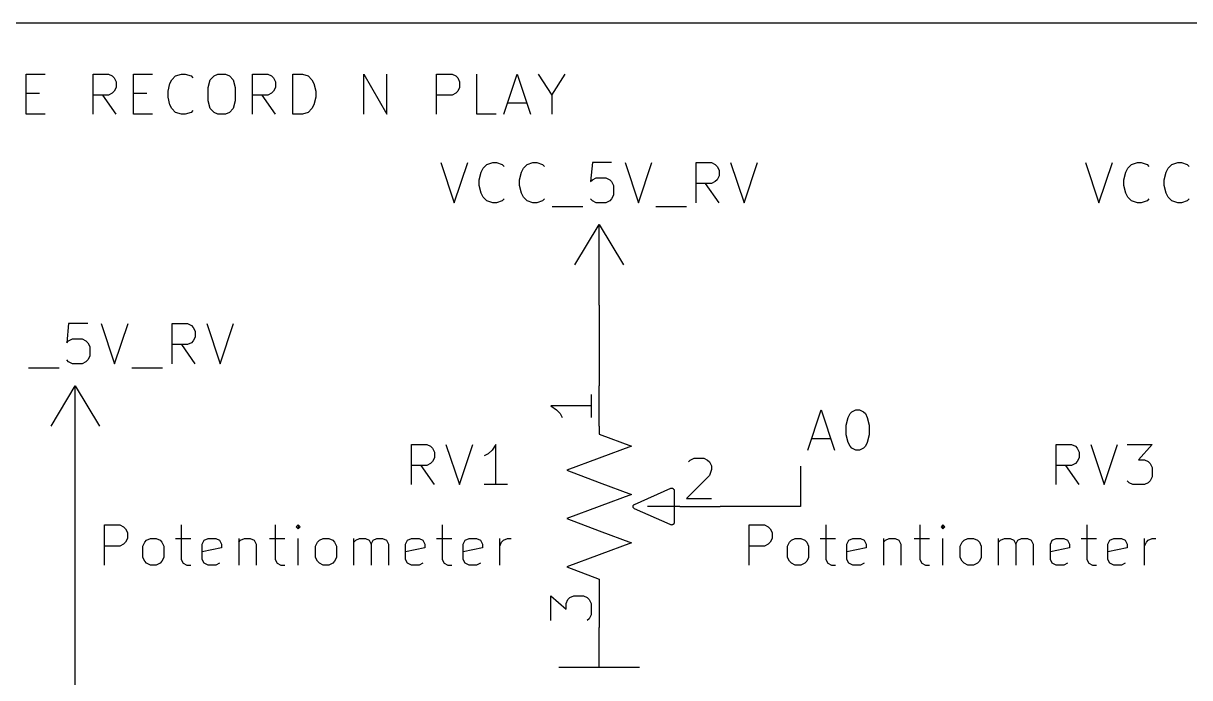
# Model space of a CAD drawing. Extents: x 0.4 to 11.3, y -7.9 to -0.4.
# Drawn here: x 7.535 to 8.983, y -5.513 to -4.7 of the extents above; entities that cross this region are included whole.
import ezdxf

# ---------------------------------------------------------------- set-up
doc = ezdxf.new("R2010")
doc.units = 0
doc.header["$MEASUREMENT"] = 0
for name, color, linetype in [('BLUE3', 171, 'CONTINUOUS'), ('CYAN2', 4, 'CONTINUOUS'), ('GRAY1', 251, 'CONTINUOUS'), ('GREEN3', 91, 'CONTINUOUS'), ('RED2', 1, 'CONTINUOUS'), ('RED3', 11, 'CONTINUOUS')]:
    doc.layers.add(name, color=color, linetype=linetype)

msp = doc.modelspace()

# ---------------------------------------------------------------- linework, layer by layer
at = {"layer": 'BLUE3', "linetype": 'CONTINUOUS'}
for p, q in [((10.1, -4.7), (7.3, -4.7)), ((7.5388, -4.813), (7.5388, -4.763)), ((7.5388, -4.763), (7.5626, -4.763)), ((7.6221, -4.813), (7.6221, -4.763)), ((7.6221, -4.763), (7.6412, -4.763)), ((7.6412, -4.763), (7.6459, -4.7653)), ((7.6459, -4.7653), (7.6483, -4.7677)), ((7.6483, -4.7677), (7.6507, -4.7725)), ((7.6507, -4.7725), (7.6507, -4.7796)), ((7.6721, -4.813), (7.6721, -4.763)), ((7.6721, -4.763), (7.6959, -4.763)), ((7.715, -4.7844), (7.7174, -4.7749)), ((7.7174, -4.7749), (7.7198, -4.7701)), ((7.7198, -4.7701), (7.7245, -4.7653)), ((7.7245, -4.7653), (7.7317, -4.763)), ((7.7317, -4.763), (7.7364, -4.763)), ((7.7364, -4.763), (7.7436, -4.7653)), ((7.7436, -4.7653), (7.7459, -4.7677)), ((7.765, -4.7796), (7.7674, -4.7701)), ((7.7674, -4.7701), (7.7721, -4.7653)), ((7.7721, -4.7653), (7.7769, -4.763)), ((7.7769, -4.763), (7.7864, -4.763)), ((7.7864, -4.763), (7.7912, -4.7653)), ((7.7912, -4.7653), (7.7959, -4.7701)), ((7.7959, -4.7701), (7.7983, -4.7796)), ((7.8198, -4.813), (7.8198, -4.763)), ((7.8198, -4.763), (7.8388, -4.763)), ((7.8388, -4.763), (7.8436, -4.7653)), ((7.8436, -4.7653), (7.8459, -4.7677)), ((7.8459, -4.7677), (7.8483, -4.7725)), ((7.8483, -4.7725), (7.8483, -4.7796)), ((7.8698, -4.813), (7.8698, -4.763)), ((7.8698, -4.763), (7.8817, -4.763)), ((7.8817, -4.763), (7.8888, -4.7653)), ((7.8888, -4.7653), (7.8936, -4.7701)), ((7.8936, -4.7701), (7.8959, -4.7749)), ((7.8959, -4.7749), (7.8983, -4.7844)), ((7.9579, -4.813), (7.9579, -4.763)), ((7.9579, -4.763), (7.9864, -4.813)), ((7.9864, -4.813), (7.9864, -4.763)), ((8.0483, -4.813), (8.0483, -4.763)), ((8.0483, -4.763), (8.0674, -4.763)), ((8.0674, -4.763), (8.0721, -4.7653)), ((8.0721, -4.7653), (8.0745, -4.7677)), ((8.0745, -4.7677), (8.0769, -4.7725)), ((8.0769, -4.7725), (8.0769, -4.7796)), ((8.0983, -4.813), (8.0983, -4.763)), ((8.1317, -4.813), (8.1483, -4.763)), ((8.1483, -4.763), (8.165, -4.813)), ((8.1745, -4.763), (8.1912, -4.7892)), ((8.1912, -4.7892), (8.2079, -4.763)), ((7.5388, -4.7868), (7.5555, -4.7868)), ((7.6412, -4.7892), (7.6221, -4.7892)), ((7.6507, -4.813), (7.634, -4.7892)), ((7.6459, -4.7868), (7.6412, -4.7892)), ((7.6483, -4.7844), (7.6459, -4.7868)), ((7.6507, -4.7796), (7.6483, -4.7844)), ((7.6721, -4.7868), (7.6888, -4.7868)), ((7.715, -4.7915), (7.715, -4.7844)), ((7.765, -4.7963), (7.765, -4.7796)), ((7.7983, -4.7796), (7.7983, -4.7963)), ((7.8388, -4.7892), (7.8198, -4.7892)), ((7.8483, -4.813), (7.8317, -4.7892)), ((7.8436, -4.7868), (7.8388, -4.7892)), ((7.8459, -4.7844), (7.8436, -4.7868)), ((7.8483, -4.7796), (7.8459, -4.7844)), ((7.8983, -4.7844), (7.8983, -4.7915)), ((8.0674, -4.7892), (8.0483, -4.7892)), ((8.0721, -4.7868), (8.0674, -4.7892)), ((8.0745, -4.7844), (8.0721, -4.7868)), ((8.0769, -4.7796), (8.0745, -4.7844)), ((8.1912, -4.7892), (8.1912, -4.813)), ((7.7174, -4.8011), (7.715, -4.7915)), ((7.7198, -4.8058), (7.7174, -4.8011)), ((7.7674, -4.8058), (7.765, -4.7963)), ((7.7983, -4.7963), (7.7959, -4.8058)), ((7.8959, -4.8011), (7.8936, -4.8058)), ((7.8983, -4.7915), (7.8959, -4.8011)), ((8.1364, -4.7987), (8.1602, -4.7987)), ((7.5626, -4.813), (7.5388, -4.813)), ((7.6959, -4.813), (7.6721, -4.813)), ((7.7245, -4.8106), (7.7198, -4.8058)), ((7.7317, -4.813), (7.7245, -4.8106)), ((7.7364, -4.813), (7.7317, -4.813)), ((7.7436, -4.8106), (7.7364, -4.813)), ((7.7459, -4.8082), (7.7436, -4.8106)), ((7.7721, -4.8106), (7.7674, -4.8058)), ((7.7769, -4.813), (7.7721, -4.8106)), ((7.7864, -4.813), (7.7769, -4.813)), ((7.7912, -4.8106), (7.7864, -4.813)), ((7.7959, -4.8058), (7.7912, -4.8106)), ((7.8817, -4.813), (7.8698, -4.813)), ((7.8888, -4.8106), (7.8817, -4.813)), ((7.8936, -4.8058), (7.8888, -4.8106)), ((8.1221, -4.813), (8.0983, -4.813))]:
    msp.add_line(p, q, dxfattribs=at)
at = {"layer": 'CYAN2', "linetype": 'CONTINUOUS'}
for p, q in [((8.0536, -4.8728), (8.0702, -4.9228)), ((8.0702, -4.9228), (8.0869, -4.8728)), ((8.106, -4.8799), (8.1107, -4.8752)), ((8.1107, -4.8752), (8.1179, -4.8728)), ((8.1179, -4.8728), (8.1226, -4.8728)), ((8.1226, -4.8728), (8.1298, -4.8752)), ((8.1298, -4.8752), (8.1321, -4.8776)), ((8.156, -4.8799), (8.1607, -4.8752)), ((8.1607, -4.8752), (8.1679, -4.8728)), ((8.1679, -4.8728), (8.1726, -4.8728)), ((8.1726, -4.8728), (8.1798, -4.8752)), ((8.1798, -4.8752), (8.1821, -4.8776)), ((8.2417, -4.8728), (8.2393, -4.8966)), ((8.2655, -4.8728), (8.2417, -4.8728)), ((8.2821, -4.8728), (8.2988, -4.9228)), ((8.2988, -4.9228), (8.3155, -4.8728)), ((8.3702, -4.9228), (8.3702, -4.8728)), ((8.3702, -4.8728), (8.3893, -4.8728)), ((8.3893, -4.8728), (8.394, -4.8752)), ((8.394, -4.8752), (8.3964, -4.8776)), ((8.4131, -4.8728), (8.4298, -4.9228)), ((8.4298, -4.9228), (8.4464, -4.8728)), ((8.8536, -4.8728), (8.8702, -4.9228)), ((8.8702, -4.9228), (8.8869, -4.8728)), ((8.906, -4.8799), (8.9107, -4.8752)), ((8.9107, -4.8752), (8.9179, -4.8728)), ((8.9179, -4.8728), (8.9226, -4.8728)), ((8.9226, -4.8728), (8.9298, -4.8752)), ((8.9298, -4.8752), (8.9321, -4.8776)), ((8.956, -4.8799), (8.9607, -4.8752)), ((8.9607, -4.8752), (8.9679, -4.8728)), ((8.9679, -4.8728), (8.9726, -4.8728)), ((8.9726, -4.8728), (8.9798, -4.8752)), ((8.9798, -4.8752), (8.9821, -4.8776)), ((8.1012, -4.8942), (8.1036, -4.8847)), ((8.1036, -4.8847), (8.106, -4.8799)), ((8.1512, -4.8942), (8.1536, -4.8847)), ((8.1536, -4.8847), (8.156, -4.8799)), ((8.3964, -4.8776), (8.3988, -4.8823)), ((8.3988, -4.8895), (8.3964, -4.8942)), ((8.3988, -4.8823), (8.3988, -4.8895)), ((8.9012, -4.8942), (8.9036, -4.8847)), ((8.9036, -4.8847), (8.906, -4.8799)), ((8.9512, -4.8942), (8.9536, -4.8847)), ((8.9536, -4.8847), (8.956, -4.8799)), ((8.1012, -4.9014), (8.1012, -4.8942)), ((8.1036, -4.9109), (8.1012, -4.9014)), ((8.1512, -4.9014), (8.1512, -4.8942)), ((8.1536, -4.9109), (8.1512, -4.9014)), ((8.2393, -4.8966), (8.2417, -4.8942)), ((8.2417, -4.8942), (8.2464, -4.8919)), ((8.2464, -4.8919), (8.2583, -4.8919)), ((8.2583, -4.8919), (8.2631, -4.8942)), ((8.2631, -4.8942), (8.2655, -4.8966)), ((8.2655, -4.8966), (8.2679, -4.9014)), ((8.2679, -4.9014), (8.2679, -4.9133)), ((8.3893, -4.899), (8.3702, -4.899)), ((8.3988, -4.9228), (8.3821, -4.899)), ((8.394, -4.8966), (8.3893, -4.899)), ((8.3964, -4.8942), (8.394, -4.8966)), ((8.9012, -4.9014), (8.9012, -4.8942)), ((8.9036, -4.9109), (8.9012, -4.9014)), ((8.9512, -4.9014), (8.9512, -4.8942)), ((8.9536, -4.9109), (8.9512, -4.9014)), ((8.106, -4.9157), (8.1036, -4.9109)), ((8.1107, -4.9204), (8.106, -4.9157)), ((8.1179, -4.9228), (8.1107, -4.9204)), ((8.1298, -4.9204), (8.1226, -4.9228)), ((8.1321, -4.918), (8.1298, -4.9204)), ((8.156, -4.9157), (8.1536, -4.9109)), ((8.1607, -4.9204), (8.156, -4.9157)), ((8.1679, -4.9228), (8.1607, -4.9204)), ((8.1798, -4.9204), (8.1726, -4.9228)), ((8.1821, -4.918), (8.1798, -4.9204)), ((8.2417, -4.9204), (8.2393, -4.918)), ((8.2464, -4.9228), (8.2417, -4.9204)), ((8.2631, -4.9204), (8.2583, -4.9228)), ((8.2655, -4.918), (8.2631, -4.9204)), ((8.2679, -4.9133), (8.2655, -4.918)), ((8.906, -4.9157), (8.9036, -4.9109)), ((8.9107, -4.9204), (8.906, -4.9157)), ((8.9179, -4.9228), (8.9107, -4.9204)), ((8.9298, -4.9204), (8.9226, -4.9228)), ((8.9321, -4.918), (8.9298, -4.9204)), ((8.956, -4.9157), (8.9536, -4.9109)), ((8.9607, -4.9204), (8.956, -4.9157)), ((8.9679, -4.9228), (8.9607, -4.9204)), ((8.9798, -4.9204), (8.9726, -4.9228)), ((8.9821, -4.918), (8.9798, -4.9204)), ((8.1226, -4.9228), (8.1179, -4.9228)), ((8.1726, -4.9228), (8.1679, -4.9228)), ((8.1917, -4.9276), (8.2298, -4.9276)), ((8.2583, -4.9228), (8.2464, -4.9228)), ((8.3202, -4.9276), (8.3583, -4.9276)), ((8.9226, -4.9228), (8.9179, -4.9228)), ((8.9726, -4.9228), (8.9679, -4.9228)), ((7.5917, -5.0728), (7.5893, -5.0966)), ((7.5917, -5.0728), (7.5893, -5.0966)), ((7.6155, -5.0728), (7.5917, -5.0728)), ((7.6155, -5.0728), (7.5917, -5.0728)), ((7.6321, -5.0728), (7.6488, -5.1228)), ((7.6321, -5.0728), (7.6488, -5.1228)), ((7.6488, -5.1228), (7.6655, -5.0728)), ((7.6488, -5.1228), (7.6655, -5.0728)), ((7.7202, -5.1228), (7.7202, -5.0728)), ((7.7202, -5.0728), (7.7393, -5.0728)), ((7.7202, -5.1228), (7.7202, -5.0728)), ((7.7202, -5.0728), (7.7393, -5.0728)), ((7.7393, -5.0728), (7.744, -5.0752)), ((7.7393, -5.0728), (7.744, -5.0752)), ((7.744, -5.0752), (7.7464, -5.0776)), ((7.744, -5.0752), (7.7464, -5.0776)), ((7.7464, -5.0776), (7.7488, -5.0823)), ((7.7464, -5.0776), (7.7488, -5.0823)), ((7.7631, -5.0728), (7.7798, -5.1228)), ((7.7631, -5.0728), (7.7798, -5.1228)), ((7.7798, -5.1228), (7.7964, -5.0728)), ((7.7798, -5.1228), (7.7964, -5.0728)), ((7.5893, -5.0966), (7.5917, -5.0942)), ((7.5893, -5.0966), (7.5917, -5.0942)), ((7.5917, -5.0942), (7.5964, -5.0919)), ((7.5917, -5.0942), (7.5964, -5.0919)), ((7.5964, -5.0919), (7.6083, -5.0919)), ((7.5964, -5.0919), (7.6083, -5.0919)), ((7.6083, -5.0919), (7.6131, -5.0942)), ((7.6083, -5.0919), (7.6131, -5.0942)), ((7.6131, -5.0942), (7.6155, -5.0966)), ((7.6131, -5.0942), (7.6155, -5.0966)), ((7.7464, -5.0942), (7.744, -5.0966)), ((7.7464, -5.0942), (7.744, -5.0966)), ((7.7488, -5.0895), (7.7464, -5.0942)), ((7.7488, -5.0895), (7.7464, -5.0942)), ((7.7488, -5.0823), (7.7488, -5.0895)), ((7.7488, -5.0823), (7.7488, -5.0895)), ((7.6155, -5.0966), (7.6179, -5.1014)), ((7.6155, -5.0966), (7.6179, -5.1014)), ((7.6179, -5.1014), (7.6179, -5.1133)), ((7.6179, -5.1014), (7.6179, -5.1133)), ((7.7393, -5.099), (7.7202, -5.099)), ((7.7393, -5.099), (7.7202, -5.099)), ((7.7488, -5.1228), (7.7321, -5.099)), ((7.7488, -5.1228), (7.7321, -5.099)), ((7.744, -5.0966), (7.7393, -5.099)), ((7.744, -5.0966), (7.7393, -5.099)), ((7.5917, -5.1204), (7.5893, -5.118)), ((7.5917, -5.1204), (7.5893, -5.118)), ((7.5964, -5.1228), (7.5917, -5.1204)), ((7.5964, -5.1228), (7.5917, -5.1204)), ((7.6083, -5.1228), (7.5964, -5.1228)), ((7.6083, -5.1228), (7.5964, -5.1228)), ((7.6131, -5.1204), (7.6083, -5.1228)), ((7.6131, -5.1204), (7.6083, -5.1228)), ((7.6155, -5.118), (7.6131, -5.1204)), ((7.6155, -5.118), (7.6131, -5.1204)), ((7.6179, -5.1133), (7.6155, -5.118)), ((7.6179, -5.1133), (7.6155, -5.118)), ((7.5417, -5.1276), (7.5798, -5.1276)), ((7.5417, -5.1276), (7.5798, -5.1276)), ((7.6702, -5.1276), (7.7083, -5.1276)), ((7.6702, -5.1276), (7.7083, -5.1276)), ((8.017, -5.2728), (8.017, -5.2228)), ((8.017, -5.2228), (8.0361, -5.2228)), ((8.017, -5.2728), (8.017, -5.2228)), ((8.017, -5.2228), (8.0361, -5.2228)), ((8.0361, -5.2228), (8.0409, -5.2252)), ((8.0361, -5.2228), (8.0409, -5.2252)), ((8.0599, -5.2228), (8.0766, -5.2728)), ((8.0599, -5.2228), (8.0766, -5.2728)), ((8.0766, -5.2728), (8.0932, -5.2228)), ((8.0766, -5.2728), (8.0932, -5.2228)), ((8.1218, -5.2228), (8.1171, -5.2299)), ((8.1218, -5.2228), (8.1171, -5.2299)), ((8.1218, -5.2728), (8.1218, -5.2228)), ((8.1218, -5.2728), (8.1218, -5.2228)), ((8.817, -5.2728), (8.817, -5.2228)), ((8.817, -5.2228), (8.8361, -5.2228)), ((8.817, -5.2728), (8.817, -5.2228)), ((8.817, -5.2228), (8.8361, -5.2228)), ((8.8361, -5.2228), (8.8409, -5.2252)), ((8.8361, -5.2228), (8.8409, -5.2252)), ((8.8599, -5.2228), (8.8766, -5.2728)), ((8.8599, -5.2228), (8.8766, -5.2728)), ((8.8766, -5.2728), (8.8932, -5.2228)), ((8.8766, -5.2728), (8.8932, -5.2228)), ((8.9051, -5.2228), (8.9361, -5.2228)), ((8.9051, -5.2228), (8.9361, -5.2228)), ((8.9361, -5.2228), (8.9194, -5.2418)), ((8.9361, -5.2228), (8.9194, -5.2418)), ((8.0409, -5.2252), (8.0432, -5.2276)), ((8.0409, -5.2252), (8.0432, -5.2276)), ((8.0432, -5.2276), (8.0456, -5.2323)), ((8.0432, -5.2276), (8.0456, -5.2323)), ((8.0456, -5.2323), (8.0456, -5.2395)), ((8.0456, -5.2323), (8.0456, -5.2395)), ((8.1123, -5.2347), (8.1075, -5.2371)), ((8.1123, -5.2347), (8.1075, -5.2371)), ((8.1171, -5.2299), (8.1123, -5.2347)), ((8.1171, -5.2299), (8.1123, -5.2347)), ((8.8409, -5.2252), (8.8432, -5.2276)), ((8.8409, -5.2252), (8.8432, -5.2276)), ((8.8432, -5.2276), (8.8456, -5.2323)), ((8.8432, -5.2276), (8.8456, -5.2323)), ((8.8456, -5.2323), (8.8456, -5.2395)), ((8.8456, -5.2323), (8.8456, -5.2395)), ((8.0361, -5.249), (8.017, -5.249)), ((8.0361, -5.249), (8.017, -5.249)), ((8.0456, -5.2728), (8.029, -5.249)), ((8.0456, -5.2728), (8.029, -5.249)), ((8.0409, -5.2466), (8.0361, -5.249)), ((8.0409, -5.2466), (8.0361, -5.249)), ((8.0432, -5.2442), (8.0409, -5.2466)), ((8.0432, -5.2442), (8.0409, -5.2466)), ((8.0456, -5.2395), (8.0432, -5.2442)), ((8.0456, -5.2395), (8.0432, -5.2442)), ((8.8361, -5.249), (8.817, -5.249)), ((8.8361, -5.249), (8.817, -5.249)), ((8.8456, -5.2728), (8.829, -5.249)), ((8.8456, -5.2728), (8.829, -5.249)), ((8.8409, -5.2466), (8.8361, -5.249)), ((8.8409, -5.2466), (8.8361, -5.249)), ((8.8432, -5.2442), (8.8409, -5.2466)), ((8.8432, -5.2442), (8.8409, -5.2466)), ((8.8456, -5.2395), (8.8432, -5.2442)), ((8.8456, -5.2395), (8.8432, -5.2442)), ((8.9194, -5.2418), (8.9266, -5.2418)), ((8.9194, -5.2418), (8.9266, -5.2418)), ((8.9266, -5.2418), (8.9313, -5.2442)), ((8.9266, -5.2418), (8.9313, -5.2442)), ((8.9313, -5.2442), (8.9337, -5.2466)), ((8.9313, -5.2442), (8.9337, -5.2466)), ((8.9337, -5.2466), (8.9361, -5.2514)), ((8.9337, -5.2466), (8.9361, -5.2514)), ((8.9361, -5.2514), (8.9361, -5.2633)), ((8.9361, -5.2514), (8.9361, -5.2633)), ((8.9075, -5.2704), (8.9051, -5.268)), ((8.9075, -5.2704), (8.9051, -5.268)), ((8.9337, -5.268), (8.9313, -5.2704)), ((8.9337, -5.268), (8.9313, -5.2704)), ((8.9361, -5.2633), (8.9337, -5.268)), ((8.9361, -5.2633), (8.9337, -5.268)), ((8.1361, -5.2728), (8.1075, -5.2728)), ((8.1361, -5.2728), (8.1075, -5.2728)), ((8.9123, -5.2728), (8.9075, -5.2704)), ((8.9123, -5.2728), (8.9075, -5.2704)), ((8.9266, -5.2728), (8.9123, -5.2728)), ((8.9266, -5.2728), (8.9123, -5.2728)), ((8.9313, -5.2704), (8.9266, -5.2728)), ((8.9313, -5.2704), (8.9266, -5.2728)), ((7.6361, -5.3728), (7.6361, -5.3228)), ((7.6361, -5.3228), (7.6551, -5.3228)), ((7.6361, -5.3728), (7.6361, -5.3228)), ((7.6361, -5.3228), (7.6551, -5.3228)), ((7.6551, -5.3228), (7.6599, -5.3252)), ((7.6551, -5.3228), (7.6599, -5.3252)), ((7.6599, -5.3252), (7.6623, -5.3276)), ((7.6599, -5.3252), (7.6623, -5.3276)), ((7.7313, -5.3228), (7.7313, -5.3657)), ((7.7313, -5.3228), (7.7313, -5.3657)), ((7.848, -5.3228), (7.848, -5.3657)), ((7.848, -5.3228), (7.848, -5.3657)), ((7.8766, -5.3228), (7.8742, -5.3252)), ((7.8766, -5.3228), (7.8742, -5.3252)), ((7.8742, -5.3252), (7.8766, -5.3276)), ((7.8742, -5.3252), (7.8766, -5.3276)), ((7.879, -5.3252), (7.8766, -5.3228)), ((7.8766, -5.3228), (7.8766, -5.3276)), ((7.879, -5.3252), (7.8766, -5.3228)), ((7.8766, -5.3228), (7.8766, -5.3276)), ((7.8766, -5.3276), (7.879, -5.3252)), ((7.8766, -5.3276), (7.879, -5.3252)), ((8.0551, -5.3228), (8.0551, -5.3657)), ((8.0551, -5.3228), (8.0551, -5.3657)), ((8.4361, -5.3728), (8.4361, -5.3228)), ((8.4361, -5.3228), (8.4551, -5.3228)), ((8.4361, -5.3728), (8.4361, -5.3228)), ((8.4361, -5.3228), (8.4551, -5.3228)), ((8.4551, -5.3228), (8.4599, -5.3252)), ((8.4551, -5.3228), (8.4599, -5.3252)), ((8.4599, -5.3252), (8.4623, -5.3276)), ((8.4599, -5.3252), (8.4623, -5.3276)), ((8.5313, -5.3228), (8.5313, -5.3657)), ((8.5313, -5.3228), (8.5313, -5.3657)), ((8.648, -5.3228), (8.648, -5.3657)), ((8.648, -5.3228), (8.648, -5.3657)), ((8.6766, -5.3228), (8.6742, -5.3252)), ((8.6766, -5.3228), (8.6742, -5.3252)), ((8.6742, -5.3252), (8.6766, -5.3276)), ((8.6742, -5.3252), (8.6766, -5.3276)), ((8.679, -5.3252), (8.6766, -5.3228)), ((8.6766, -5.3228), (8.6766, -5.3276)), ((8.679, -5.3252), (8.6766, -5.3228)), ((8.6766, -5.3228), (8.6766, -5.3276)), ((8.6766, -5.3276), (8.679, -5.3252)), ((8.6766, -5.3276), (8.679, -5.3252)), ((8.8551, -5.3228), (8.8551, -5.3657)), ((8.8551, -5.3228), (8.8551, -5.3657)), ((7.6623, -5.3276), (7.6647, -5.3323)), ((7.6623, -5.3276), (7.6647, -5.3323)), ((7.6647, -5.3395), (7.6623, -5.3442)), ((7.6647, -5.3395), (7.6623, -5.3442)), ((7.6647, -5.3323), (7.6647, -5.3395)), ((7.6647, -5.3323), (7.6647, -5.3395)), ((7.6885, -5.3418), (7.6932, -5.3395)), ((7.6885, -5.3418), (7.6932, -5.3395)), ((7.6932, -5.3395), (7.7004, -5.3395)), ((7.6932, -5.3395), (7.7004, -5.3395)), ((7.7004, -5.3395), (7.7051, -5.3418)), ((7.7004, -5.3395), (7.7051, -5.3418)), ((7.7242, -5.3395), (7.7432, -5.3395)), ((7.7242, -5.3395), (7.7432, -5.3395)), ((7.7599, -5.3418), (7.7647, -5.3395)), ((7.7599, -5.3418), (7.7647, -5.3395)), ((7.7647, -5.3395), (7.7742, -5.3395)), ((7.7647, -5.3395), (7.7742, -5.3395)), ((7.7742, -5.3395), (7.779, -5.3418)), ((7.7742, -5.3395), (7.779, -5.3418)), ((7.8028, -5.3395), (7.8028, -5.3728)), ((7.8028, -5.3395), (7.8028, -5.3728)), ((7.8051, -5.3418), (7.8099, -5.3395)), ((7.8051, -5.3418), (7.8099, -5.3395)), ((7.8099, -5.3395), (7.8171, -5.3395)), ((7.8099, -5.3395), (7.8171, -5.3395)), ((7.8171, -5.3395), (7.8218, -5.3418)), ((7.8171, -5.3395), (7.8218, -5.3418)), ((7.8409, -5.3395), (7.8599, -5.3395)), ((7.8409, -5.3395), (7.8599, -5.3395)), ((7.8766, -5.3728), (7.8766, -5.3395)), ((7.8766, -5.3728), (7.8766, -5.3395)), ((7.9028, -5.3418), (7.9075, -5.3395)), ((7.9028, -5.3418), (7.9075, -5.3395)), ((7.9075, -5.3395), (7.9147, -5.3395)), ((7.9075, -5.3395), (7.9147, -5.3395)), ((7.9147, -5.3395), (7.9194, -5.3418)), ((7.9147, -5.3395), (7.9194, -5.3418)), ((7.9456, -5.3728), (7.9456, -5.3395)), ((7.9456, -5.3728), (7.9456, -5.3395)), ((7.948, -5.3418), (7.9528, -5.3395)), ((7.948, -5.3418), (7.9528, -5.3395)), ((7.9528, -5.3395), (7.9599, -5.3395)), ((7.9528, -5.3395), (7.9599, -5.3395)), ((7.9599, -5.3395), (7.9647, -5.3418)), ((7.9599, -5.3395), (7.9647, -5.3418)), ((7.9694, -5.3418), (7.9742, -5.3395)), ((7.9694, -5.3418), (7.9742, -5.3395)), ((7.9742, -5.3395), (7.9813, -5.3395)), ((7.9742, -5.3395), (7.9813, -5.3395)), ((7.9813, -5.3395), (7.9861, -5.3418)), ((7.9813, -5.3395), (7.9861, -5.3418)), ((8.0123, -5.3418), (8.017, -5.3395)), ((8.0123, -5.3418), (8.017, -5.3395)), ((8.017, -5.3395), (8.0266, -5.3395)), ((8.017, -5.3395), (8.0266, -5.3395)), ((8.0266, -5.3395), (8.0313, -5.3418)), ((8.0266, -5.3395), (8.0313, -5.3418)), ((8.048, -5.3395), (8.067, -5.3395)), ((8.048, -5.3395), (8.067, -5.3395)), ((8.0837, -5.3418), (8.0885, -5.3395)), ((8.0837, -5.3418), (8.0885, -5.3395)), ((8.0885, -5.3395), (8.098, -5.3395)), ((8.0885, -5.3395), (8.098, -5.3395)), ((8.098, -5.3395), (8.1028, -5.3418)), ((8.098, -5.3395), (8.1028, -5.3418)), ((8.1266, -5.3728), (8.1266, -5.3395)), ((8.1266, -5.3728), (8.1266, -5.3395)), ((8.1313, -5.3418), (8.1361, -5.3395)), ((8.1313, -5.3418), (8.1361, -5.3395)), ((8.1361, -5.3395), (8.1409, -5.3395)), ((8.1361, -5.3395), (8.1409, -5.3395)), ((8.4623, -5.3276), (8.4647, -5.3323)), ((8.4623, -5.3276), (8.4647, -5.3323)), ((8.4647, -5.3395), (8.4623, -5.3442)), ((8.4647, -5.3395), (8.4623, -5.3442)), ((8.4647, -5.3323), (8.4647, -5.3395)), ((8.4647, -5.3323), (8.4647, -5.3395)), ((8.4885, -5.3418), (8.4932, -5.3395)), ((8.4885, -5.3418), (8.4932, -5.3395)), ((8.4932, -5.3395), (8.5004, -5.3395)), ((8.4932, -5.3395), (8.5004, -5.3395)), ((8.5004, -5.3395), (8.5051, -5.3418)), ((8.5004, -5.3395), (8.5051, -5.3418)), ((8.5242, -5.3395), (8.5432, -5.3395)), ((8.5242, -5.3395), (8.5432, -5.3395)), ((8.5599, -5.3418), (8.5647, -5.3395)), ((8.5599, -5.3418), (8.5647, -5.3395)), ((8.5647, -5.3395), (8.5742, -5.3395)), ((8.5647, -5.3395), (8.5742, -5.3395)), ((8.5742, -5.3395), (8.579, -5.3418)), ((8.5742, -5.3395), (8.579, -5.3418)), ((8.6028, -5.3395), (8.6028, -5.3728)), ((8.6028, -5.3395), (8.6028, -5.3728)), ((8.6051, -5.3418), (8.6099, -5.3395)), ((8.6051, -5.3418), (8.6099, -5.3395)), ((8.6099, -5.3395), (8.6171, -5.3395)), ((8.6099, -5.3395), (8.6171, -5.3395)), ((8.6171, -5.3395), (8.6218, -5.3418)), ((8.6171, -5.3395), (8.6218, -5.3418)), ((8.6409, -5.3395), (8.6599, -5.3395)), ((8.6409, -5.3395), (8.6599, -5.3395)), ((8.6766, -5.3728), (8.6766, -5.3395)), ((8.6766, -5.3728), (8.6766, -5.3395)), ((8.7028, -5.3418), (8.7075, -5.3395)), ((8.7028, -5.3418), (8.7075, -5.3395)), ((8.7075, -5.3395), (8.7147, -5.3395)), ((8.7075, -5.3395), (8.7147, -5.3395)), ((8.7147, -5.3395), (8.7194, -5.3418)), ((8.7147, -5.3395), (8.7194, -5.3418)), ((8.7456, -5.3728), (8.7456, -5.3395)), ((8.7456, -5.3728), (8.7456, -5.3395)), ((8.748, -5.3418), (8.7528, -5.3395)), ((8.748, -5.3418), (8.7528, -5.3395)), ((8.7528, -5.3395), (8.7599, -5.3395)), ((8.7528, -5.3395), (8.7599, -5.3395)), ((8.7599, -5.3395), (8.7647, -5.3418)), ((8.7599, -5.3395), (8.7647, -5.3418)), ((8.7694, -5.3418), (8.7742, -5.3395)), ((8.7694, -5.3418), (8.7742, -5.3395)), ((8.7742, -5.3395), (8.7813, -5.3395)), ((8.7742, -5.3395), (8.7813, -5.3395)), ((8.7813, -5.3395), (8.7861, -5.3418)), ((8.7813, -5.3395), (8.7861, -5.3418)), ((8.8123, -5.3418), (8.817, -5.3395)), ((8.8123, -5.3418), (8.817, -5.3395)), ((8.817, -5.3395), (8.8266, -5.3395)), ((8.817, -5.3395), (8.8266, -5.3395)), ((8.8266, -5.3395), (8.8313, -5.3418)), ((8.8266, -5.3395), (8.8313, -5.3418)), ((8.848, -5.3395), (8.867, -5.3395)), ((8.848, -5.3395), (8.867, -5.3395)), ((8.8837, -5.3418), (8.8885, -5.3395)), ((8.8837, -5.3418), (8.8885, -5.3395)), ((8.8885, -5.3395), (8.898, -5.3395)), ((8.8885, -5.3395), (8.898, -5.3395)), ((8.898, -5.3395), (8.9028, -5.3418)), ((8.898, -5.3395), (8.9028, -5.3418)), ((8.9266, -5.3728), (8.9266, -5.3395)), ((8.9266, -5.3728), (8.9266, -5.3395)), ((8.9313, -5.3418), (8.9361, -5.3395)), ((8.9313, -5.3418), (8.9361, -5.3395)), ((8.9361, -5.3395), (8.9409, -5.3395)), ((8.9361, -5.3395), (8.9409, -5.3395)), ((7.6551, -5.349), (7.6361, -5.349)), ((7.6551, -5.349), (7.6361, -5.349)), ((7.6599, -5.3466), (7.6551, -5.349)), ((7.6599, -5.3466), (7.6551, -5.349)), ((7.6623, -5.3442), (7.6599, -5.3466)), ((7.6623, -5.3442), (7.6599, -5.3466)), ((7.6837, -5.349), (7.6861, -5.3442)), ((7.6837, -5.349), (7.6861, -5.3442)), ((7.6837, -5.3633), (7.6837, -5.349)), ((7.6837, -5.3633), (7.6837, -5.349)), ((7.6861, -5.3442), (7.6885, -5.3418)), ((7.6861, -5.3442), (7.6885, -5.3418)), ((7.7051, -5.3418), (7.7075, -5.3442)), ((7.7051, -5.3418), (7.7075, -5.3442)), ((7.7075, -5.3442), (7.7099, -5.349)), ((7.7075, -5.3442), (7.7099, -5.349)), ((7.7099, -5.349), (7.7099, -5.3633)), ((7.7099, -5.349), (7.7099, -5.3633)), ((7.7575, -5.3466), (7.7599, -5.3418)), ((7.7575, -5.3466), (7.7599, -5.3418)), ((7.7575, -5.3657), (7.7575, -5.3466)), ((7.7575, -5.3657), (7.7575, -5.3466)), ((7.7813, -5.3514), (7.7575, -5.3561)), ((7.7813, -5.3514), (7.7575, -5.3561)), ((7.779, -5.3418), (7.7813, -5.3466)), ((7.779, -5.3418), (7.7813, -5.3466)), ((7.7813, -5.3466), (7.7813, -5.3514)), ((7.7813, -5.3466), (7.7813, -5.3514)), ((7.8028, -5.3442), (7.8051, -5.3418)), ((7.8028, -5.3442), (7.8051, -5.3418)), ((7.8218, -5.3418), (7.8242, -5.3466)), ((7.8218, -5.3418), (7.8242, -5.3466)), ((7.8242, -5.3466), (7.8242, -5.3728)), ((7.8242, -5.3466), (7.8242, -5.3728)), ((7.898, -5.349), (7.9004, -5.3442)), ((7.898, -5.349), (7.9004, -5.3442)), ((7.898, -5.3633), (7.898, -5.349)), ((7.898, -5.3633), (7.898, -5.349)), ((7.9004, -5.3442), (7.9028, -5.3418)), ((7.9004, -5.3442), (7.9028, -5.3418)), ((7.9194, -5.3418), (7.9218, -5.3442)), ((7.9194, -5.3418), (7.9218, -5.3442)), ((7.9218, -5.3442), (7.9242, -5.349)), ((7.9218, -5.3442), (7.9242, -5.349)), ((7.9242, -5.349), (7.9242, -5.3633)), ((7.9242, -5.349), (7.9242, -5.3633)), ((7.9456, -5.3442), (7.948, -5.3418)), ((7.9456, -5.3442), (7.948, -5.3418)), ((7.9647, -5.3418), (7.967, -5.3466)), ((7.9647, -5.3418), (7.967, -5.3466)), ((7.967, -5.3466), (7.9694, -5.3418)), ((7.967, -5.3466), (7.9694, -5.3418)), ((7.967, -5.3466), (7.967, -5.3728)), ((7.967, -5.3466), (7.967, -5.3728)), ((7.9861, -5.3418), (7.9885, -5.3466)), ((7.9861, -5.3418), (7.9885, -5.3466)), ((7.9885, -5.3466), (7.9885, -5.3728)), ((7.9885, -5.3466), (7.9885, -5.3728)), ((8.0099, -5.3466), (8.0123, -5.3418)), ((8.0099, -5.3466), (8.0123, -5.3418)), ((8.0099, -5.3657), (8.0099, -5.3466)), ((8.0099, -5.3657), (8.0099, -5.3466)), ((8.0337, -5.3514), (8.0099, -5.3561)), ((8.0337, -5.3514), (8.0099, -5.3561)), ((8.0313, -5.3418), (8.0337, -5.3466)), ((8.0313, -5.3418), (8.0337, -5.3466)), ((8.0337, -5.3466), (8.0337, -5.3514)), ((8.0337, -5.3466), (8.0337, -5.3514)), ((8.0813, -5.3466), (8.0837, -5.3418)), ((8.0813, -5.3466), (8.0837, -5.3418)), ((8.0813, -5.3657), (8.0813, -5.3466)), ((8.0813, -5.3657), (8.0813, -5.3466)), ((8.1051, -5.3514), (8.0813, -5.3561)), ((8.1051, -5.3514), (8.0813, -5.3561)), ((8.1028, -5.3418), (8.1051, -5.3466)), ((8.1028, -5.3418), (8.1051, -5.3466)), ((8.1051, -5.3466), (8.1051, -5.3514)), ((8.1051, -5.3466), (8.1051, -5.3514)), ((8.1266, -5.349), (8.129, -5.3442)), ((8.1266, -5.349), (8.129, -5.3442)), ((8.129, -5.3442), (8.1313, -5.3418)), ((8.129, -5.3442), (8.1313, -5.3418)), ((8.4551, -5.349), (8.4361, -5.349)), ((8.4551, -5.349), (8.4361, -5.349)), ((8.4599, -5.3466), (8.4551, -5.349)), ((8.4599, -5.3466), (8.4551, -5.349)), ((8.4623, -5.3442), (8.4599, -5.3466)), ((8.4623, -5.3442), (8.4599, -5.3466)), ((8.4837, -5.349), (8.4861, -5.3442)), ((8.4837, -5.349), (8.4861, -5.3442)), ((8.4837, -5.3633), (8.4837, -5.349)), ((8.4837, -5.3633), (8.4837, -5.349)), ((8.4861, -5.3442), (8.4885, -5.3418)), ((8.4861, -5.3442), (8.4885, -5.3418)), ((8.5051, -5.3418), (8.5075, -5.3442)), ((8.5051, -5.3418), (8.5075, -5.3442)), ((8.5075, -5.3442), (8.5099, -5.349)), ((8.5075, -5.3442), (8.5099, -5.349)), ((8.5099, -5.349), (8.5099, -5.3633)), ((8.5099, -5.349), (8.5099, -5.3633)), ((8.5575, -5.3466), (8.5599, -5.3418)), ((8.5575, -5.3466), (8.5599, -5.3418)), ((8.5575, -5.3657), (8.5575, -5.3466)), ((8.5575, -5.3657), (8.5575, -5.3466)), ((8.5813, -5.3514), (8.5575, -5.3561)), ((8.5813, -5.3514), (8.5575, -5.3561)), ((8.579, -5.3418), (8.5813, -5.3466)), ((8.579, -5.3418), (8.5813, -5.3466)), ((8.5813, -5.3466), (8.5813, -5.3514)), ((8.5813, -5.3466), (8.5813, -5.3514)), ((8.6028, -5.3442), (8.6051, -5.3418)), ((8.6028, -5.3442), (8.6051, -5.3418)), ((8.6218, -5.3418), (8.6242, -5.3466)), ((8.6218, -5.3418), (8.6242, -5.3466)), ((8.6242, -5.3466), (8.6242, -5.3728)), ((8.6242, -5.3466), (8.6242, -5.3728)), ((8.698, -5.349), (8.7004, -5.3442)), ((8.698, -5.349), (8.7004, -5.3442)), ((8.698, -5.3633), (8.698, -5.349)), ((8.698, -5.3633), (8.698, -5.349)), ((8.7004, -5.3442), (8.7028, -5.3418)), ((8.7004, -5.3442), (8.7028, -5.3418)), ((8.7194, -5.3418), (8.7218, -5.3442)), ((8.7194, -5.3418), (8.7218, -5.3442)), ((8.7218, -5.3442), (8.7242, -5.349)), ((8.7218, -5.3442), (8.7242, -5.349)), ((8.7242, -5.349), (8.7242, -5.3633)), ((8.7242, -5.349), (8.7242, -5.3633)), ((8.7456, -5.3442), (8.748, -5.3418)), ((8.7456, -5.3442), (8.748, -5.3418)), ((8.7647, -5.3418), (8.767, -5.3466)), ((8.7647, -5.3418), (8.767, -5.3466)), ((8.767, -5.3466), (8.7694, -5.3418)), ((8.767, -5.3466), (8.7694, -5.3418)), ((8.767, -5.3466), (8.767, -5.3728)), ((8.767, -5.3466), (8.767, -5.3728)), ((8.7861, -5.3418), (8.7885, -5.3466)), ((8.7861, -5.3418), (8.7885, -5.3466)), ((8.7885, -5.3466), (8.7885, -5.3728)), ((8.7885, -5.3466), (8.7885, -5.3728)), ((8.8099, -5.3466), (8.8123, -5.3418)), ((8.8099, -5.3466), (8.8123, -5.3418)), ((8.8099, -5.3657), (8.8099, -5.3466)), ((8.8099, -5.3657), (8.8099, -5.3466)), ((8.8337, -5.3514), (8.8099, -5.3561)), ((8.8337, -5.3514), (8.8099, -5.3561)), ((8.8313, -5.3418), (8.8337, -5.3466)), ((8.8313, -5.3418), (8.8337, -5.3466)), ((8.8337, -5.3466), (8.8337, -5.3514)), ((8.8337, -5.3466), (8.8337, -5.3514)), ((8.8813, -5.3466), (8.8837, -5.3418)), ((8.8813, -5.3466), (8.8837, -5.3418)), ((8.8813, -5.3657), (8.8813, -5.3466)), ((8.8813, -5.3657), (8.8813, -5.3466)), ((8.9051, -5.3514), (8.8813, -5.3561)), ((8.9051, -5.3514), (8.8813, -5.3561)), ((8.9028, -5.3418), (8.9051, -5.3466)), ((8.9028, -5.3418), (8.9051, -5.3466)), ((8.9051, -5.3466), (8.9051, -5.3514)), ((8.9051, -5.3466), (8.9051, -5.3514)), ((8.9266, -5.349), (8.929, -5.3442)), ((8.9266, -5.349), (8.929, -5.3442)), ((8.929, -5.3442), (8.9313, -5.3418)), ((8.929, -5.3442), (8.9313, -5.3418)), ((7.6861, -5.368), (7.6837, -5.3633)), ((7.6861, -5.368), (7.6837, -5.3633)), ((7.6885, -5.3704), (7.6861, -5.368)), ((7.6885, -5.3704), (7.6861, -5.368)), ((7.7075, -5.368), (7.7051, -5.3704)), ((7.7075, -5.368), (7.7051, -5.3704)), ((7.7099, -5.3633), (7.7075, -5.368)), ((7.7099, -5.3633), (7.7075, -5.368)), ((7.7313, -5.3657), (7.7337, -5.3704)), ((7.7313, -5.3657), (7.7337, -5.3704)), ((7.7599, -5.3704), (7.7575, -5.3657)), ((7.7599, -5.3704), (7.7575, -5.3657)), ((7.848, -5.3657), (7.8504, -5.3704)), ((7.848, -5.3657), (7.8504, -5.3704)), ((7.9004, -5.368), (7.898, -5.3633)), ((7.9004, -5.368), (7.898, -5.3633)), ((7.9028, -5.3704), (7.9004, -5.368)), ((7.9028, -5.3704), (7.9004, -5.368)), ((7.9218, -5.368), (7.9194, -5.3704)), ((7.9218, -5.368), (7.9194, -5.3704)), ((7.9242, -5.3633), (7.9218, -5.368)), ((7.9242, -5.3633), (7.9218, -5.368)), ((8.0123, -5.3704), (8.0099, -5.3657)), ((8.0123, -5.3704), (8.0099, -5.3657)), ((8.0551, -5.3657), (8.0575, -5.3704)), ((8.0551, -5.3657), (8.0575, -5.3704)), ((8.0837, -5.3704), (8.0813, -5.3657)), ((8.0837, -5.3704), (8.0813, -5.3657)), ((8.4861, -5.368), (8.4837, -5.3633)), ((8.4861, -5.368), (8.4837, -5.3633)), ((8.4885, -5.3704), (8.4861, -5.368)), ((8.4885, -5.3704), (8.4861, -5.368)), ((8.5075, -5.368), (8.5051, -5.3704)), ((8.5075, -5.368), (8.5051, -5.3704)), ((8.5099, -5.3633), (8.5075, -5.368)), ((8.5099, -5.3633), (8.5075, -5.368)), ((8.5313, -5.3657), (8.5337, -5.3704)), ((8.5313, -5.3657), (8.5337, -5.3704)), ((8.5599, -5.3704), (8.5575, -5.3657)), ((8.5599, -5.3704), (8.5575, -5.3657)), ((8.648, -5.3657), (8.6504, -5.3704)), ((8.648, -5.3657), (8.6504, -5.3704)), ((8.7004, -5.368), (8.698, -5.3633)), ((8.7004, -5.368), (8.698, -5.3633)), ((8.7028, -5.3704), (8.7004, -5.368)), ((8.7028, -5.3704), (8.7004, -5.368)), ((8.7218, -5.368), (8.7194, -5.3704)), ((8.7218, -5.368), (8.7194, -5.3704)), ((8.7242, -5.3633), (8.7218, -5.368)), ((8.7242, -5.3633), (8.7218, -5.368)), ((8.8123, -5.3704), (8.8099, -5.3657)), ((8.8123, -5.3704), (8.8099, -5.3657)), ((8.8551, -5.3657), (8.8575, -5.3704)), ((8.8551, -5.3657), (8.8575, -5.3704)), ((8.8837, -5.3704), (8.8813, -5.3657)), ((8.8837, -5.3704), (8.8813, -5.3657)), ((7.6932, -5.3728), (7.6885, -5.3704)), ((7.6932, -5.3728), (7.6885, -5.3704)), ((7.7004, -5.3728), (7.6932, -5.3728)), ((7.7004, -5.3728), (7.6932, -5.3728)), ((7.7051, -5.3704), (7.7004, -5.3728)), ((7.7051, -5.3704), (7.7004, -5.3728)), ((7.7337, -5.3704), (7.7385, -5.3728)), ((7.7337, -5.3704), (7.7385, -5.3728)), ((7.7385, -5.3728), (7.7432, -5.3728)), ((7.7385, -5.3728), (7.7432, -5.3728)), ((7.7647, -5.3728), (7.7599, -5.3704)), ((7.7647, -5.3728), (7.7599, -5.3704)), ((7.7742, -5.3728), (7.7647, -5.3728)), ((7.7742, -5.3728), (7.7647, -5.3728)), ((7.779, -5.3704), (7.7742, -5.3728)), ((7.779, -5.3704), (7.7742, -5.3728)), ((7.8504, -5.3704), (7.8551, -5.3728)), ((7.8504, -5.3704), (7.8551, -5.3728)), ((7.8551, -5.3728), (7.8599, -5.3728)), ((7.8551, -5.3728), (7.8599, -5.3728)), ((7.9075, -5.3728), (7.9028, -5.3704)), ((7.9075, -5.3728), (7.9028, -5.3704)), ((7.9147, -5.3728), (7.9075, -5.3728)), ((7.9147, -5.3728), (7.9075, -5.3728)), ((7.9194, -5.3704), (7.9147, -5.3728)), ((7.9194, -5.3704), (7.9147, -5.3728)), ((8.017, -5.3728), (8.0123, -5.3704)), ((8.017, -5.3728), (8.0123, -5.3704)), ((8.0266, -5.3728), (8.017, -5.3728)), ((8.0266, -5.3728), (8.017, -5.3728)), ((8.0313, -5.3704), (8.0266, -5.3728)), ((8.0313, -5.3704), (8.0266, -5.3728)), ((8.0575, -5.3704), (8.0623, -5.3728)), ((8.0575, -5.3704), (8.0623, -5.3728)), ((8.0623, -5.3728), (8.067, -5.3728)), ((8.0623, -5.3728), (8.067, -5.3728)), ((8.0885, -5.3728), (8.0837, -5.3704)), ((8.0885, -5.3728), (8.0837, -5.3704)), ((8.098, -5.3728), (8.0885, -5.3728)), ((8.098, -5.3728), (8.0885, -5.3728)), ((8.1028, -5.3704), (8.098, -5.3728)), ((8.1028, -5.3704), (8.098, -5.3728)), ((8.4932, -5.3728), (8.4885, -5.3704)), ((8.4932, -5.3728), (8.4885, -5.3704)), ((8.5004, -5.3728), (8.4932, -5.3728)), ((8.5004, -5.3728), (8.4932, -5.3728)), ((8.5051, -5.3704), (8.5004, -5.3728)), ((8.5051, -5.3704), (8.5004, -5.3728)), ((8.5337, -5.3704), (8.5385, -5.3728)), ((8.5337, -5.3704), (8.5385, -5.3728)), ((8.5385, -5.3728), (8.5432, -5.3728)), ((8.5385, -5.3728), (8.5432, -5.3728)), ((8.5647, -5.3728), (8.5599, -5.3704)), ((8.5647, -5.3728), (8.5599, -5.3704)), ((8.5742, -5.3728), (8.5647, -5.3728)), ((8.5742, -5.3728), (8.5647, -5.3728)), ((8.579, -5.3704), (8.5742, -5.3728)), ((8.579, -5.3704), (8.5742, -5.3728)), ((8.6504, -5.3704), (8.6551, -5.3728)), ((8.6504, -5.3704), (8.6551, -5.3728)), ((8.6551, -5.3728), (8.6599, -5.3728)), ((8.6551, -5.3728), (8.6599, -5.3728)), ((8.7075, -5.3728), (8.7028, -5.3704)), ((8.7075, -5.3728), (8.7028, -5.3704)), ((8.7147, -5.3728), (8.7075, -5.3728)), ((8.7147, -5.3728), (8.7075, -5.3728)), ((8.7194, -5.3704), (8.7147, -5.3728)), ((8.7194, -5.3704), (8.7147, -5.3728)), ((8.817, -5.3728), (8.8123, -5.3704)), ((8.817, -5.3728), (8.8123, -5.3704)), ((8.8266, -5.3728), (8.817, -5.3728)), ((8.8266, -5.3728), (8.817, -5.3728)), ((8.8313, -5.3704), (8.8266, -5.3728)), ((8.8313, -5.3704), (8.8266, -5.3728)), ((8.8575, -5.3704), (8.8623, -5.3728)), ((8.8575, -5.3704), (8.8623, -5.3728)), ((8.8623, -5.3728), (8.867, -5.3728)), ((8.8623, -5.3728), (8.867, -5.3728)), ((8.8885, -5.3728), (8.8837, -5.3704)), ((8.8885, -5.3728), (8.8837, -5.3704)), ((8.898, -5.3728), (8.8885, -5.3728)), ((8.898, -5.3728), (8.8885, -5.3728)), ((8.9028, -5.3704), (8.898, -5.3728)), ((8.9028, -5.3704), (8.898, -5.3728))]:
    msp.add_line(p, q, dxfattribs=at)
at = {"layer": 'GRAY1', "linetype": 'CONTINUOUS'}
for p, q in [((8.5089, -5.2298), (8.5255, -5.1798)), ((8.5255, -5.1798), (8.5422, -5.2298)), ((8.5636, -5.1822), (8.5684, -5.1798)), ((8.5684, -5.1798), (8.5732, -5.1798)), ((8.5732, -5.1798), (8.5779, -5.1822)), ((8.5565, -5.1988), (8.5589, -5.1893)), ((8.5589, -5.1893), (8.5613, -5.1846)), ((8.5613, -5.1846), (8.5636, -5.1822)), ((8.5779, -5.1822), (8.5803, -5.1846)), ((8.5803, -5.1846), (8.5827, -5.1893)), ((8.5827, -5.1893), (8.5851, -5.1988)), ((8.5565, -5.2108), (8.5565, -5.1988)), ((8.5851, -5.1988), (8.5851, -5.2108)), ((8.5136, -5.2155), (8.5374, -5.2155)), ((8.5589, -5.2203), (8.5565, -5.2108)), ((8.5613, -5.225), (8.5589, -5.2203)), ((8.5827, -5.2203), (8.5803, -5.225)), ((8.5851, -5.2108), (8.5827, -5.2203)), ((8.5636, -5.2274), (8.5613, -5.225)), ((8.5684, -5.2298), (8.5636, -5.2274)), ((8.5732, -5.2298), (8.5684, -5.2298)), ((8.5779, -5.2274), (8.5732, -5.2298)), ((8.5803, -5.225), (8.5779, -5.2274))]:
    msp.add_line(p, q, dxfattribs=at)
at = {"layer": 'GREEN3', "linetype": 'CONTINUOUS'}
for p, q in [((8.25, -5.05), (8.25, -5.15)), ((7.6, -5.65), (7.6, -5.25)), ((8.5, -5.25), (8.5, -5.3)), ((8.5, -5.3), (8.4, -5.3))]:
    msp.add_line(p, q, dxfattribs=at)
at = {"layer": 'RED2', "linetype": 'CONTINUOUS'}
for p, q in [((8.22, -5), (8.25, -4.95)), ((8.25, -5.05), (8.25, -4.95)), ((8.25, -4.95), (8.28, -5)), ((7.57, -5.2), (7.6, -5.15)), ((7.6, -5.25), (7.6, -5.15)), ((7.6, -5.15), (7.63, -5.2)), ((8.25, -5.2), (8.25, -5.15)), ((8.25, -5.2), (8.25, -5.15)), ((8.25, -5.2), (8.25, -5.21)), ((8.25, -5.21), (8.29, -5.225)), ((8.29, -5.225), (8.25, -5.24)), ((8.25, -5.24), (8.21, -5.255)), ((8.21, -5.255), (8.25, -5.27)), ((8.25, -5.27), (8.29, -5.285)), ((8.2939, -5.2973), (8.3388, -5.2773)), ((8.3388, -5.2773), (8.3393, -5.2771)), ((8.3393, -5.2771), (8.3394, -5.2771)), ((8.3394, -5.2771), (8.3394, -5.2771)), ((8.3394, -5.2771), (8.3399, -5.2771)), ((8.3399, -5.2771), (8.3405, -5.277)), ((8.3405, -5.277), (8.3405, -5.2771)), ((8.3405, -5.2771), (8.3406, -5.2771)), ((8.3406, -5.2771), (8.3411, -5.2773)), ((8.3411, -5.2773), (8.3416, -5.2775)), ((8.3416, -5.2775), (8.3416, -5.2775)), ((8.3416, -5.2775), (8.3417, -5.2775)), ((8.3417, -5.2775), (8.342, -5.2779)), ((8.342, -5.2779), (8.3424, -5.2783)), ((8.3424, -5.2783), (8.3425, -5.2783)), ((8.3425, -5.2783), (8.3425, -5.2783)), ((8.3425, -5.2783), (8.3427, -5.2789)), ((8.3427, -5.2789), (8.3429, -5.2793)), ((8.3429, -5.2793), (8.3429, -5.2794)), ((8.3429, -5.2794), (8.3429, -5.2794)), ((8.3429, -5.2794), (8.3429, -5.28)), ((8.3429, -5.28), (8.343, -5.2805)), ((8.343, -5.2805), (8.3429, -5.2805)), ((8.3429, -5.2805), (8.343, -5.32)), ((8.29, -5.285), (8.25, -5.3)), ((8.25, -5.3), (8.21, -5.315)), ((8.292, -5.2995), (8.2921, -5.2994)), ((8.2921, -5.3), (8.292, -5.2995)), ((8.292, -5.3005), (8.2921, -5.3)), ((8.2921, -5.3006), (8.292, -5.3005)), ((8.2921, -5.2993), (8.2923, -5.2989)), ((8.2921, -5.2994), (8.2921, -5.2993)), ((8.2921, -5.3007), (8.2921, -5.3006)), ((8.2923, -5.3011), (8.2921, -5.3007)), ((8.2923, -5.2989), (8.2925, -5.2984)), ((8.2925, -5.3016), (8.2923, -5.3011)), ((8.2925, -5.2984), (8.2925, -5.2983)), ((8.2925, -5.2983), (8.2926, -5.2983)), ((8.2925, -5.3017), (8.2925, -5.3016)), ((8.2926, -5.3017), (8.2925, -5.3017)), ((8.2926, -5.2983), (8.2929, -5.2979)), ((8.2929, -5.3021), (8.2926, -5.3017)), ((8.2929, -5.2979), (8.2933, -5.2976)), ((8.2933, -5.3024), (8.2929, -5.3021)), ((8.2933, -5.2976), (8.2933, -5.2975)), ((8.2933, -5.2975), (8.2934, -5.2975)), ((8.2934, -5.3025), (8.2933, -5.3024)), ((8.2934, -5.2975), (8.2939, -5.2973)), ((8.2935, -5.3026), (8.2934, -5.3025)), ((8.2934, -5.3025), (8.2934, -5.3025)), ((8.2938, -5.3027), (8.2935, -5.3026)), ((8.3383, -5.3225), (8.2938, -5.3027)), ((8.35, -5.3), (8.31, -5.3)), ((8.35, -5.3), (8.4, -5.3)), ((8.35, -5.3), (8.4, -5.3)), ((8.21, -5.315), (8.25, -5.33)), ((8.3389, -5.3227), (8.3383, -5.3225)), ((8.3383, -5.3225), (8.3383, -5.3225)), ((8.3393, -5.3229), (8.3389, -5.3227)), ((8.3394, -5.3229), (8.3393, -5.3229)), ((8.3399, -5.3229), (8.3394, -5.3229)), ((8.3394, -5.3229), (8.3394, -5.3229)), ((8.3405, -5.323), (8.3399, -5.3229)), ((8.3406, -5.3229), (8.3405, -5.3229)), ((8.3405, -5.3229), (8.3405, -5.323)), ((8.3411, -5.3227), (8.3406, -5.3229)), ((8.3416, -5.3225), (8.3411, -5.3227)), ((8.3417, -5.3225), (8.3416, -5.3225)), ((8.3416, -5.3225), (8.3416, -5.3225)), ((8.342, -5.3221), (8.3417, -5.3225)), ((8.3424, -5.3217), (8.342, -5.3221)), ((8.3425, -5.3217), (8.3424, -5.3217)), ((8.3427, -5.3211), (8.3425, -5.3217)), ((8.3425, -5.3217), (8.3425, -5.3217)), ((8.3429, -5.3207), (8.3427, -5.3211)), ((8.343, -5.32), (8.3429, -5.3206)), ((8.3429, -5.3206), (8.3429, -5.3206)), ((8.3429, -5.3206), (8.3429, -5.3207)), ((8.25, -5.33), (8.29, -5.345)), ((8.29, -5.345), (8.25, -5.36)), ((8.25, -5.36), (8.21, -5.375)), ((8.21, -5.375), (8.25, -5.39)), ((8.25, -5.39), (8.25, -5.4)), ((8.25, -5.4), (8.25, -5.45)), ((8.25, -5.4), (8.25, -5.45)), ((8.25, -5.5), (8.25, -5.45)), ((8.3, -5.5), (8.2, -5.5))]:
    msp.add_line(p, q, dxfattribs=at)
at = {"layer": 'RED3', "linetype": 'CONTINUOUS'}
for p, q in [((8.2399, -5.1607), (8.2399, -5.1893)), ((8.2399, -5.1607), (8.2399, -5.1893)), ((8.2399, -5.175), (8.1899, -5.175)), ((8.1899, -5.175), (8.197, -5.1798)), ((8.2399, -5.175), (8.1899, -5.175)), ((8.1899, -5.175), (8.197, -5.1798)), ((8.197, -5.1798), (8.2018, -5.1845)), ((8.197, -5.1798), (8.2018, -5.1845)), ((8.2018, -5.1845), (8.2042, -5.1893)), ((8.2018, -5.1845), (8.2042, -5.1893)), ((8.3607, -5.2446), (8.3631, -5.2423)), ((8.3607, -5.2446), (8.3631, -5.2423)), ((8.3631, -5.2423), (8.3679, -5.2399)), ((8.3631, -5.2423), (8.3679, -5.2399)), ((8.3679, -5.2399), (8.3798, -5.2399)), ((8.3679, -5.2399), (8.3798, -5.2399)), ((8.3798, -5.2399), (8.3845, -5.2423)), ((8.3798, -5.2399), (8.3845, -5.2423)), ((8.3845, -5.2423), (8.3869, -5.2446)), ((8.3845, -5.2423), (8.3869, -5.2446)), ((8.3869, -5.2446), (8.3893, -5.2494)), ((8.3869, -5.2446), (8.3893, -5.2494)), ((8.3893, -5.2494), (8.3893, -5.2542)), ((8.3893, -5.2494), (8.3893, -5.2542)), ((8.3869, -5.2613), (8.3583, -5.2899)), ((8.3869, -5.2613), (8.3583, -5.2899)), ((8.3893, -5.2542), (8.3869, -5.2613)), ((8.3893, -5.2542), (8.3869, -5.2613)), ((8.3583, -5.2899), (8.3893, -5.2899)), ((8.3583, -5.2899), (8.3893, -5.2899)), ((8.1899, -5.4417), (8.1899, -5.4107)), ((8.1899, -5.4107), (8.2089, -5.4274)), ((8.1899, -5.4417), (8.1899, -5.4107)), ((8.1899, -5.4107), (8.2089, -5.4274)), ((8.2137, -5.4131), (8.2184, -5.4107)), ((8.2137, -5.4131), (8.2184, -5.4107)), ((8.2184, -5.4107), (8.2304, -5.4107)), ((8.2184, -5.4107), (8.2304, -5.4107)), ((8.2304, -5.4107), (8.2351, -5.4131)), ((8.2304, -5.4107), (8.2351, -5.4131)), ((8.2089, -5.4202), (8.2113, -5.4155)), ((8.2089, -5.4202), (8.2113, -5.4155)), ((8.2089, -5.4274), (8.2089, -5.4202)), ((8.2089, -5.4274), (8.2089, -5.4202)), ((8.2113, -5.4155), (8.2137, -5.4131)), ((8.2113, -5.4155), (8.2137, -5.4131)), ((8.2351, -5.4131), (8.2375, -5.4155)), ((8.2351, -5.4131), (8.2375, -5.4155)), ((8.2375, -5.4155), (8.2399, -5.4202)), ((8.2375, -5.4155), (8.2399, -5.4202)), ((8.2399, -5.4202), (8.2399, -5.4345)), ((8.2399, -5.4202), (8.2399, -5.4345)), ((8.2375, -5.4393), (8.2351, -5.4417)), ((8.2375, -5.4393), (8.2351, -5.4417)), ((8.2399, -5.4345), (8.2375, -5.4393)), ((8.2399, -5.4345), (8.2375, -5.4393))]:
    msp.add_line(p, q, dxfattribs=at)

doc.saveas('drawing.dxf')
